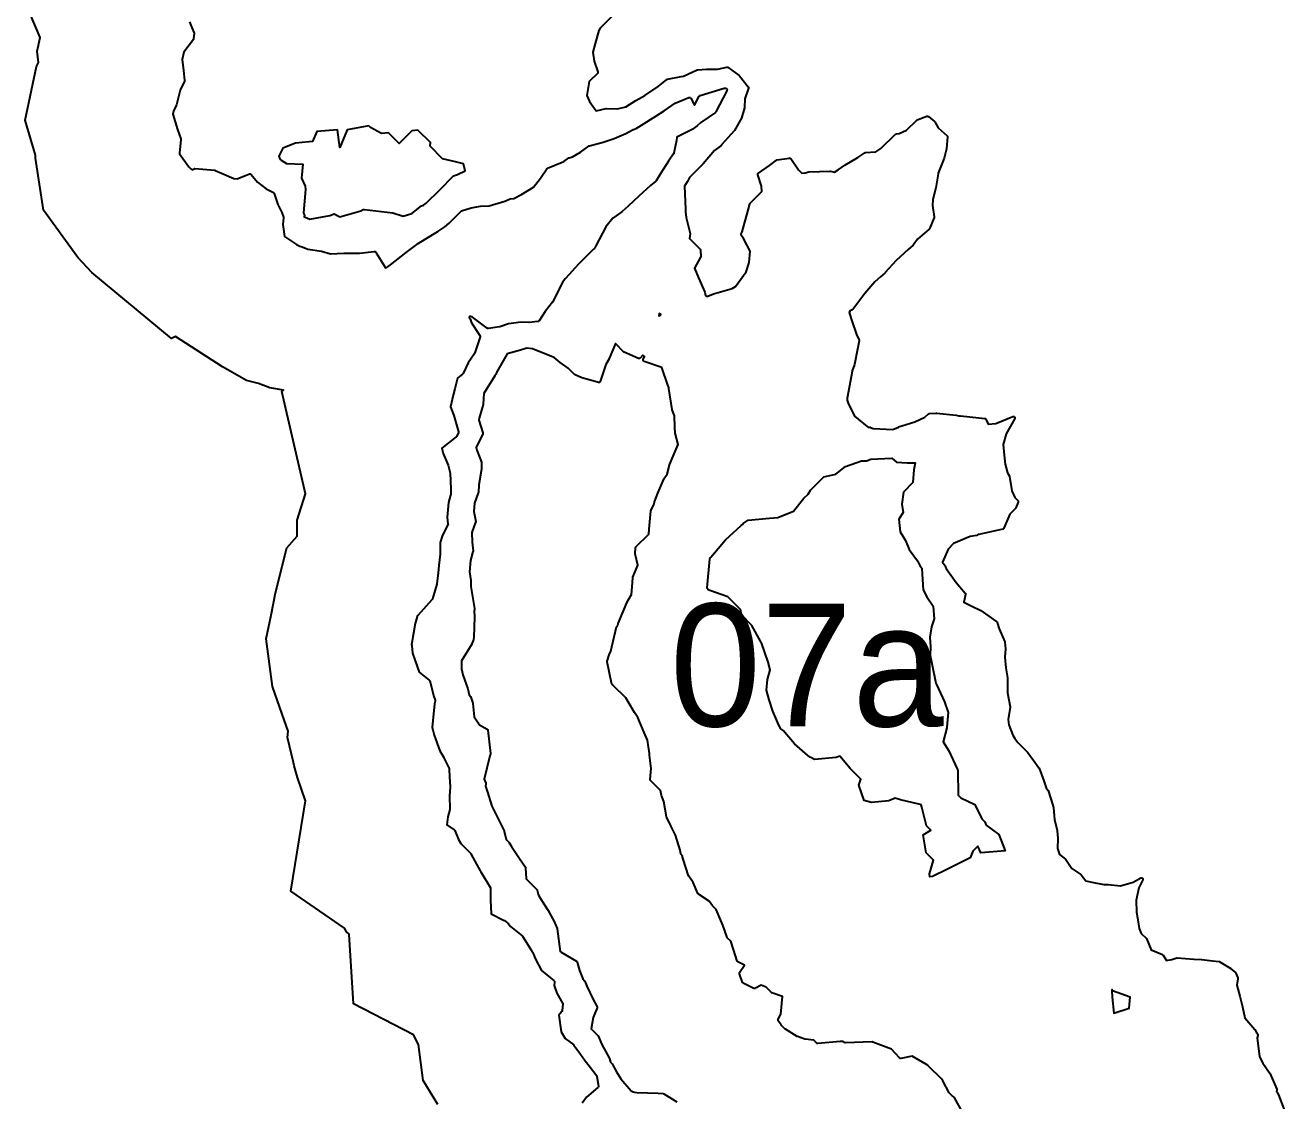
# Model space of a CAD drawing. Header units: millimetres. Extents: x 0 to 500, y 0 to 700.
# Drawn here: x 349.6 to 411.2, y 252.1 to 304.7 of the extents above; entities that cross this region are included whole.
import ezdxf
from ezdxf.enums import TextEntityAlignment as Align

# ---------------------------------------------------------------- set-up
doc = ezdxf.new("R2010")
doc.units = ezdxf.units.MM
doc.layers.add('CORTE', color=1, linetype='Continuous')
doc.layers.add('GRABADO', color=5, linetype='Continuous')

msp = doc.modelspace()

# ---------------------------------------------------------------- linework, layer by layer
at = {"layer": 'CORTE'}
for points in [[(369.759, 251.936), (369.042, 253.106), (368.809, 254.88), (368.568, 255.352), (365.636, 256.862), (365.42, 260.263), (365.3, 260.383), (365.194, 260.564), (362.579, 262.364), (363.293, 266.794), (362.891, 267.937), (362.743, 268.495), (362.703, 268.666), (362.416, 269.888), (362.444, 270.189), (362.148, 271.031), (361.674, 272.381), (361.374, 274.718), (361.615, 275.868), (361.816, 276.952), (362.378, 279.167), (362.875, 279.728), (362.88, 280.508), (363.285, 281.795), (363.286, 281.803), (362.128, 286.805), (362.216, 286.874), (361.548, 286.982), (360.994, 287.199), (360.409, 287.345), (359.234, 288.006), (356.935, 289.493), (356.739, 289.398), (352.837, 292.617), (352.159, 293.363), (350.48, 295.666), (350.084, 298.207), (350.096, 298.355), (349.584, 300.07), (350.143, 302.696), (350.232, 302.894), (350.17, 303.455), (350.324, 304.123), (349.818, 305.303)], [(378.428, 305.302), (377.69, 304.564), (377.633, 304.45), (377.452, 303.815), (377.334, 303.403), (377.407, 302.957), (377.588, 302.442), (377.59, 302.436), (377.591, 302.429), (377.592, 302.422), (377.591, 302.414), (377.59, 302.404), (377.587, 302.393), (377.583, 302.383), (377.575, 302.372), (377.165, 301.962), (377.051, 301.278), (377.175, 300.99), (377.497, 300.533), (377.998, 300.64), (378.002, 300.641), (378.007, 300.641), (378.012, 300.641), (378.537, 300.623), (378.954, 300.729), (379.441, 301.04), (379.444, 301.042), (379.586, 301.111), (379.881, 301.272), (380.529, 301.724), (380.954, 302.058), (380.959, 302.062), (380.966, 302.066), (380.97, 302.068), (380.978, 302.071), (380.984, 302.072), (381.656, 302.216), (381.66, 302.216), (381.769, 302.226), (382.442, 302.532), (382.448, 302.534), (382.455, 302.536), (382.461, 302.537), (382.465, 302.538), (382.891, 302.562), (383.438, 302.575), (383.898, 302.667), (383.905, 302.668), (383.913, 302.668), (383.92, 302.668), (383.928, 302.667), (383.937, 302.665), (383.944, 302.661), (383.95, 302.658), (383.956, 302.655), (384.498, 302.254), (384.501, 302.251), (384.505, 302.247), (384.509, 302.243), (384.938, 301.705), (384.942, 301.7), (384.946, 301.693), (384.949, 301.687), (384.951, 301.68), (384.952, 301.674), (384.954, 301.664), (384.954, 301.654), (384.953, 301.649), (384.952, 301.643), (384.951, 301.637), (384.775, 301.12), (384.753, 300.697), (384.752, 300.689), (384.751, 300.683), (384.606, 300.178), (384.604, 300.171), (384.6, 300.163), (384.264, 299.568), (384.261, 299.564), (384.258, 299.56), (383.632, 298.861), (383.629, 298.857), (383.492, 298.737), (383.488, 298.734), (383.283, 298.595), (382.735, 297.935), (382.063, 297.263), (381.993, 297.133), (381.961, 297.066), (381.959, 297.062), (381.816, 296.843), (381.874, 295.726), (381.877, 295.665), (381.877, 295.66), (381.876, 295.654), (381.876, 295.648), (381.864, 295.598), (381.895, 295.321), (382.092, 294.537), (382.093, 294.531), (382.094, 294.525), (382.094, 294.519), (382.072, 294.279), (382.58, 293.771), (382.584, 293.767), (382.588, 293.76), (382.593, 293.753), (382.596, 293.746), (382.598, 293.739), (382.6, 293.731), (382.6, 293.724), (382.617, 293.408), (382.616, 293.396), (382.613, 293.384), (382.611, 293.377), (382.608, 293.372), (382.305, 292.838), (382.513, 292.357), (382.807, 291.668), (382.808, 291.665), (382.81, 291.66), (382.849, 291.503), (382.879, 291.473), (382.905, 291.461), (382.965, 291.467), (383.235, 291.578), (383.239, 291.58), (384.149, 291.84), (384.316, 291.935), (384.832, 292.656), (384.984, 293.116), (385.035, 293.67), (384.703, 294.288), (384.599, 294.457), (384.597, 294.461), (384.595, 294.466), (384.592, 294.473), (384.591, 294.481), (384.59, 294.489), (384.59, 294.496), (384.59, 294.501), (384.591, 294.508), (384.593, 294.516), (384.595, 294.522), (384.632, 294.611), (384.936, 295.677), (385.023, 295.984), (385.026, 295.991), (385.032, 296.003), (385.039, 296.012), (385.608, 296.581), (385.588, 296.841), (385.407, 297.405), (385.406, 297.411), (385.405, 297.418), (385.404, 297.425), (385.404, 297.432), (385.405, 297.44), (385.407, 297.447), (385.409, 297.452), (385.413, 297.462), (385.418, 297.47), (385.421, 297.474), (385.424, 297.478), (385.429, 297.483), (385.435, 297.487), (385.974, 297.852), (386.312, 298.113), (386.317, 298.118), (386.326, 298.122), (386.333, 298.125), (386.34, 298.127), (386.345, 298.128), (386.944, 298.222), (386.949, 298.222), (386.958, 298.223), (386.964, 298.222), (386.97, 298.221), (386.98, 298.218), (386.987, 298.215), (386.992, 298.212), (386.999, 298.207), (387.005, 298.202), (387.01, 298.197), (387.014, 298.192), (387.401, 297.644), (387.558, 297.487), (387.718, 297.491), (387.893, 297.541), (387.901, 297.543), (387.909, 297.544), (388.933, 297.583), (388.938, 297.583), (388.946, 297.583), (388.951, 297.581), (389.148, 297.532), (389.326, 297.649), (389.667, 297.872), (389.668, 297.873), (390.301, 298.248), (390.636, 298.475), (390.642, 298.479), (390.65, 298.482), (390.655, 298.484), (390.665, 298.486), (391.17, 298.532), (391.415, 298.695), (392.14, 299.384), (392.143, 299.387), (392.151, 299.393), (392.16, 299.397), (392.164, 299.399), (392.169, 299.401), (392.176, 299.403), (392.182, 299.404), (392.309, 299.415), (392.68, 299.577), (393.174, 300.071), (393.177, 300.074), (393.184, 300.079), (393.194, 300.085), (393.676, 300.261), (393.684, 300.263), (393.691, 300.264), (393.701, 300.265), (393.708, 300.264), (393.714, 300.263), (393.726, 300.259), (393.736, 300.254), (393.741, 300.25), (393.745, 300.248), (394.04, 300.003), (394.045, 299.999), (394.05, 299.993), (394.053, 299.988), (394.056, 299.984), (394.221, 299.693), (394.662, 299.31), (394.666, 299.306), (394.671, 299.3), (394.678, 299.29), (394.681, 299.282), (394.683, 299.278), (394.685, 299.268), (394.686, 299.262), (394.686, 299.256), (394.686, 299.25), (394.634, 298.673), (394.633, 298.668), (394.632, 298.665), (394.517, 298.221), (394.516, 298.217), (394.228, 297.48), (394.216, 297.455), (394.113, 296.761), (394.112, 296.757), (393.964, 296.197), (393.952, 295.903), (394.027, 295.345), (394.027, 295.34), (394.027, 295.333), (394.026, 295.324), (394.024, 295.317), (394.022, 295.312), (393.798, 294.767), (393.795, 294.761), (393.788, 294.75), (393.78, 294.742), (393.218, 294.253), (393.006, 293.962), (393.002, 293.957), (392.998, 293.953), (392.762, 293.741), (392.172, 293.209), (391.639, 292.618), (391.636, 292.615), (391.399, 292.404), (391.13, 292.166), (390.643, 291.605), (390.05, 290.821), (390.047, 290.817), (390.042, 290.812), (390.032, 290.805), (390.025, 290.801), (389.915, 290.75), (389.877, 290.668), (389.907, 290.572), (390.006, 290.263), (390.224, 289.585), (390.355, 289.318), (390.356, 289.314), (390.357, 289.31), (390.359, 289.302), (390.361, 289.293), (390.361, 289.286), (390.36, 289.281), (390.36, 289.277), (390.279, 288.873), (390.131, 288.133), (390.129, 288.128), (390.016, 287.809), (389.979, 287.603), (389.776, 286.478), (389.778, 286.387), (389.818, 286.228), (390.137, 285.599), (390.76, 285.098), (390.824, 285.046), (390.874, 285.055), (390.879, 285.056), (390.889, 285.056), (390.896, 285.055), (390.902, 285.054), (390.908, 285.053), (390.913, 285.051), (391.046, 284.994), (392.001, 284.944), (392.285, 285.068), (392.287, 285.069), (392.443, 285.125), (393.087, 285.328), (393.57, 285.546), (393.758, 285.707), (393.763, 285.711), (393.771, 285.715), (393.775, 285.717), (393.78, 285.719), (393.791, 285.723), (394.129, 285.753), (394.135, 285.754), (394.143, 285.753), (395.103, 285.647), (395.106, 285.646), (395.239, 285.621), (395.31, 285.608), (395.766, 285.573), (396.506, 285.491), (396.51, 285.49), (396.517, 285.488), (396.524, 285.486), (396.528, 285.484), (396.535, 285.48), (396.542, 285.474), (396.547, 285.47), (396.551, 285.465), (396.555, 285.46), (396.56, 285.453), (396.562, 285.447), (396.664, 285.21), (397.047, 285.245), (397.876, 285.585), (397.88, 285.587), (397.889, 285.589), (397.896, 285.59), (397.903, 285.59), (397.91, 285.589), (397.917, 285.588), (397.924, 285.587), (397.934, 285.583), (397.939, 285.58), (397.943, 285.578), (397.95, 285.573), (397.956, 285.567), (397.961, 285.562), (397.966, 285.555), (397.968, 285.55), (397.973, 285.542), (397.976, 285.53), (397.977, 285.521), (397.977, 285.512), (397.977, 285.506), (397.976, 285.499), (397.973, 285.491), (397.97, 285.482), (397.546, 284.731), (397.395, 284.205), (397.453, 283.689), (397.502, 283.25), (397.607, 282.831), (397.705, 282.67), (397.707, 282.666), (397.71, 282.659), (397.713, 282.65), (397.714, 282.645), (397.827, 281.952), (397.966, 281.628), (398.121, 281.472), (398.125, 281.467), (398.128, 281.463), (398.133, 281.456), (398.139, 281.443), (398.141, 281.434), (398.141, 281.429), (398.142, 281.42), (398.141, 281.414), (398.14, 281.405), (398.138, 281.397), (398.137, 281.394), (398.02, 281.11), (398.016, 281.101), (398.008, 281.091), (397.72, 280.802), (397.439, 280.12), (397.437, 280.116), (397.433, 280.109), (397.427, 280.101), (397.42, 280.094), (397.414, 280.09), (397.407, 280.086), (397.403, 280.083), (397.396, 280.08), (397.388, 280.078), (396.212, 279.807), (396.206, 279.806), (396.198, 279.806), (396.192, 279.806), (396.174, 279.808), (396.164, 279.796), (396.161, 279.792), (396.157, 279.788), (396.15, 279.782), (396.14, 279.776), (396.133, 279.773), (396.127, 279.771), (396.121, 279.769), (395.795, 279.711), (394.981, 279.374), (394.706, 279.099), (394.442, 278.457), (394.567, 278.28), (394.571, 278.275), (394.574, 278.267), (394.576, 278.263), (394.577, 278.258), (394.58, 278.247), (394.581, 278.208), (394.613, 278.144), (395.105, 277.465), (395.546, 276.947), (395.55, 276.942), (395.554, 276.935), (395.558, 276.927), (395.562, 276.915), (395.563, 276.906), (395.563, 276.896), (395.563, 276.89), (395.562, 276.886), (395.48, 276.498), (395.842, 276.321), (396.309, 276.092), (396.313, 276.09), (396.315, 276.088), (396.925, 275.657), (397.084, 275.545), (397.089, 275.541), (397.095, 275.536), (397.099, 275.531), (397.105, 275.523), (397.108, 275.518), (397.109, 275.516), (397.111, 275.51), (397.211, 275.201), (397.481, 274.571), (397.482, 274.566), (397.485, 274.557), (397.485, 274.552), (397.522, 274.223), (397.522, 274.219), (397.522, 274.214), (397.486, 273.821), (397.527, 273.285), (397.616, 272.809), (397.616, 272.804), (397.617, 272.801), (397.616, 272.122), (397.621, 272.068), (397.747, 271.392), (397.747, 271.389), (397.748, 271.382), (397.747, 271.374), (397.747, 271.369), (397.638, 270.763), (397.68, 270.5), (397.871, 269.996), (397.964, 269.835), (398.118, 269.634), (398.586, 269.166), (398.589, 269.163), (398.591, 269.16), (398.949, 268.677), (399.152, 268.403), (399.154, 268.399), (399.156, 268.395), (399.158, 268.39), (399.393, 267.77), (399.394, 267.768), (399.498, 267.427), (399.591, 267.305), (399.595, 267.299), (399.598, 267.293), (399.6, 267.288), (399.731, 266.879), (399.865, 266.463), (399.866, 266.458), (399.867, 266.453), (399.911, 265.873), (400.046, 265.332), (400.048, 265.326), (400.048, 265.32), (400.067, 264.955), (400.067, 264.953), (400.06, 264.456), (400.15, 264.162), (400.449, 263.933), (400.453, 263.929), (400.459, 263.923), (400.462, 263.918), (400.756, 263.478), (401.196, 263.184), (401.201, 263.18), (401.208, 263.174), (401.212, 263.17), (401.438, 262.875), (401.741, 262.814), (402.33, 262.696), (402.524, 262.696), (402.528, 262.696), (403.132, 262.629), (403.751, 262.806), (404.125, 263.017), (404.13, 263.019), (404.135, 263.021), (404.143, 263.023), (404.149, 263.024), (404.156, 263.025), (404.164, 263.025), (404.173, 263.024), (404.177, 263.023), (404.184, 263.021), (404.194, 263.016), (404.199, 263.013), (404.204, 263.01), (404.212, 263.003), (404.219, 262.995), (404.225, 262.985), (404.23, 262.974), (404.232, 262.965), (404.233, 262.959), (404.234, 262.951), (404.234, 262.946), (404.233, 262.939), (404.231, 262.928), (404.227, 262.92), (404.033, 262.531), (403.912, 261.93), (403.925, 261.338), (403.97, 261.06), (404.054, 260.542), (404.155, 260.306), (404.392, 260.069), (404.396, 260.064), (404.4, 260.059), (404.402, 260.055), (404.405, 260.05), (404.64, 259.501), (405.188, 259.266), (405.193, 259.264), (405.199, 259.26), (405.204, 259.256), (405.211, 259.25), (405.216, 259.244), (405.218, 259.24), (405.38, 258.977), (405.651, 259.026), (405.885, 259.109), (405.89, 259.11), (405.898, 259.112), (405.906, 259.112), (405.91, 259.112), (406.729, 259.041), (407.104, 259.034), (407.108, 259.033), (407.637, 258.962), (407.939, 258.936), (407.943, 258.935), (407.948, 258.934), (407.957, 258.931), (407.965, 258.928), (407.969, 258.926), (408.529, 258.582), (408.533, 258.579), (408.765, 258.393), (408.769, 258.39), (408.774, 258.384), (408.782, 258.373), (408.785, 258.365), (408.879, 258.127), (408.88, 258.122), (408.882, 258.114), (408.883, 258.106), (408.883, 258.097), (408.882, 258.09), (408.831, 257.766), (408.978, 257.239), (408.979, 257.237), (409.097, 256.708), (409.214, 256.181), (409.708, 255.612), (409.711, 255.608), (409.714, 255.604), (409.794, 255.459), (409.85, 255.37), (409.852, 255.366), (409.856, 255.358), (409.858, 255.35), (409.859, 255.347), (409.861, 255.337), (409.86, 255.325), (409.859, 255.318), (409.858, 255.314), (409.857, 255.309), (409.816, 255.196), (409.938, 254.268), (410.09, 253.963), (410.431, 253.481), (410.434, 253.475), (410.437, 253.47), (410.784, 252.686), (410.786, 252.682), (410.788, 252.674), (410.79, 252.665), (410.79, 252.659), (410.79, 252.651), (410.789, 252.644), (410.788, 252.639), (410.769, 252.573), (410.796, 252.542), (410.798, 252.538), (410.801, 252.533), (410.858, 252.418), (410.859, 252.415), (411.172, 251.589)], [(395.392, 251.592), (395.01, 252.303), (394.907, 252.366), (394.9, 252.37), (394.895, 252.375), (394.779, 252.491), (394.775, 252.496), (394.771, 252.502), (394.768, 252.506), (394.448, 253.1), (394.387, 253.187), (393.741, 253.833), (393.734, 253.838), (393.652, 253.895), (392.954, 254.3), (392.395, 254.194), (392.391, 254.193), (392.381, 254.192), (392.372, 254.193), (392.364, 254.194), (392.357, 254.197), (392.351, 254.199), (392.343, 254.203), (392.336, 254.208), (392.332, 254.211), (392.327, 254.216), (391.944, 254.645), (391.022, 254.989), (391.018, 254.991), (391.015, 254.993), (391.01, 254.996), (391.003, 255.001), (389.691, 254.958), (389.687, 254.958), (389.679, 254.959), (389.671, 254.961), (389.666, 254.963), (389.659, 254.966), (389.653, 254.969), (389.648, 254.972), (389.577, 255.027), (389.426, 255.013), (388.344, 254.915), (388.34, 254.914), (388.33, 254.915), (388.322, 254.916), (388.316, 254.918), (388.308, 254.92), (388.302, 254.924), (388.295, 254.928), (388.29, 254.931), (388.286, 254.935), (388.14, 255.081), (387.723, 255.127), (387.717, 255.128), (387.711, 255.13), (387.341, 255.26), (387.336, 255.262), (387.331, 255.265), (386.752, 255.621), (386.746, 255.625), (386.742, 255.629), (386.548, 255.823), (386.545, 255.826), (386.542, 255.83), (386.408, 256.03), (386.405, 256.035), (386.402, 256.043), (386.399, 256.049), (386.398, 256.054), (386.397, 256.062), (386.396, 256.072), (386.397, 256.077), (386.397, 256.081), (386.399, 256.091), (386.402, 256.101), (386.404, 256.104), (386.529, 256.354), (386.607, 257.218), (386.096, 257.397), (386.09, 257.4), (386.084, 257.403), (386.078, 257.406), (386.072, 257.411), (386.069, 257.414), (385.806, 257.677), (385.567, 257.779), (385.286, 257.621), (385.28, 257.617), (385.272, 257.615), (385.266, 257.613), (385.26, 257.612), (385.254, 257.611), (385.243, 257.611), (385.236, 257.612), (385.232, 257.613), (385.224, 257.615), (385.218, 257.618), (384.695, 257.864), (384.69, 257.867), (384.684, 257.871), (384.679, 257.876), (384.674, 257.88), (384.669, 257.886), (384.665, 257.892), (384.661, 257.899), (384.659, 257.905), (384.508, 258.334), (384.507, 258.338), (384.506, 258.344), (384.505, 258.352), (384.505, 258.36), (384.506, 258.37), (384.508, 258.375), (384.509, 258.38), (384.513, 258.389), (384.517, 258.395), (384.75, 258.752), (384.429, 258.91), (384.425, 258.912), (384.418, 258.917), (384.413, 258.921), (384.407, 258.927), (384.403, 258.933), (384.399, 258.938), (384.395, 258.947), (384.393, 258.952), (384.214, 259.511), (384.08, 259.928), (383.928, 260.08), (383.926, 260.083), (383.92, 260.089), (383.917, 260.095), (383.914, 260.101), (383.912, 260.107), (383.7, 260.71), (383.651, 260.823), (383.375, 261.469), (383.197, 261.647), (383.022, 261.883), (382.498, 262.231), (382.493, 262.235), (382.488, 262.24), (382.483, 262.245), (382.479, 262.25), (382.475, 262.257), (382.472, 262.263), (382.241, 262.801), (382.025, 263.108), (382.021, 263.113), (382.018, 263.12), (382.016, 263.124), (381.757, 263.931), (381.701, 264.107), (381.656, 264.171), (381.653, 264.176), (381.649, 264.182), (381.647, 264.188), (381.645, 264.194), (381.644, 264.2), (381.616, 264.373), (381.381, 265.105), (381.156, 265.565), (380.952, 265.981), (380.951, 265.985), (380.948, 265.993), (380.947, 265.999), (380.806, 266.753), (380.732, 266.964), (380.701, 267.053), (380.7, 267.056), (380.639, 267.298), (380.162, 267.776), (380.157, 267.78), (380.154, 267.785), (380.149, 267.792), (380.146, 267.8), (380.144, 267.805), (380.142, 267.813), (380.141, 267.821), (380.14, 267.829), (380.141, 267.834), (380.19, 268.368), (380.116, 269.027), (380.116, 269.03), (380.115, 269.106), (380.008, 269.76), (379.852, 270.124), (379.535, 270.863), (379.444, 271.012), (379.381, 271.114), (379.071, 271.622), (378.951, 271.817), (378.334, 272.434), (378.331, 272.437), (378.327, 272.443), (378.323, 272.448), (378.305, 272.483), (378.271, 272.517), (378.267, 272.521), (378.262, 272.527), (378.258, 272.535), (378.255, 272.542), (378.253, 272.548), (378.251, 272.552), (378.046, 273.581), (378.045, 273.584), (378.044, 273.59), (378.045, 273.598), (378.045, 273.605), (378.047, 273.61), (378.13, 273.92), (378.131, 273.924), (378.132, 273.927), (378.212, 274.108), (378.498, 275.291), (378.499, 275.295), (378.502, 275.303), (378.507, 275.312), (378.513, 275.321), (378.551, 275.358), (378.557, 275.383), (378.571, 275.444), (378.572, 275.448), (378.573, 275.453), (378.995, 276.478), (378.997, 276.482), (379.221, 276.879), (379.273, 277.447), (379.297, 277.721), (379.298, 277.724), (379.299, 277.733), (379.541, 278.32), (379.405, 278.866), (379.404, 278.872), (379.403, 278.88), (379.403, 278.886), (379.428, 279.162), (379.429, 279.166), (379.43, 279.173), (379.434, 279.182), (379.437, 279.189), (379.439, 279.193), (379.445, 279.201), (380.069, 279.825), (380.091, 280.069), (380.173, 280.969), (380.173, 280.974), (380.175, 280.979), (380.176, 280.985), (380.179, 280.991), (380.317, 281.268), (380.348, 281.4), (380.349, 281.406), (380.523, 281.828), (380.81, 282.524), (380.812, 282.529), (380.814, 282.533), (380.965, 282.762), (381.093, 283.21), (381.094, 283.214), (381.268, 283.636), (381.506, 284.215), (381.37, 284.761), (381.369, 284.766), (381.369, 284.771), (381.352, 285.085), (381.325, 285.607), (381.219, 285.91), (381.217, 285.916), (381.216, 285.92), (381.048, 286.956), (381.047, 286.963), (381.047, 286.973), (381.049, 286.982), (381.05, 286.986), (381.055, 287.006), (381.053, 287.008), (381.048, 287.013), (381.045, 287.018), (381.042, 287.022), (381.039, 287.028), (381.037, 287.033), (381.008, 287.116), (380.707, 287.971), (379.849, 288.272), (379.845, 288.274), (379.84, 288.277), (379.833, 288.281), (379.828, 288.285), (379.823, 288.29), (379.818, 288.296), (379.814, 288.302), (379.811, 288.307), (379.808, 288.314), (379.805, 288.323), (379.804, 288.329), (379.803, 288.335), (379.802, 288.341), (379.802, 288.347), (379.804, 288.36), (379.807, 288.369), (379.865, 288.509), (379.79, 288.585), (379.645, 288.44), (379.64, 288.435), (379.636, 288.432), (379.629, 288.428), (379.621, 288.425), (379.618, 288.423), (379.608, 288.42), (379.594, 288.419), (379.587, 288.42), (379.579, 288.421), (379.57, 288.423), (379.565, 288.425), (378.873, 288.721), (378.869, 288.723), (378.862, 288.727), (378.855, 288.733), (378.441, 289.147), (378.139, 288.414), (378.137, 288.41), (377.98, 288.133), (377.799, 287.588), (377.699, 287.287), (377.696, 287.283), (377.694, 287.278), (377.69, 287.272), (377.682, 287.262), (377.675, 287.256), (377.67, 287.253), (377.664, 287.249), (377.657, 287.246), (377.649, 287.243), (377.643, 287.242), (377.637, 287.241), (377.631, 287.24), (377.621, 287.241), (377.612, 287.242), (377.608, 287.243), (377.455, 287.288), (376.805, 287.48), (376.801, 287.481), (376.469, 287.624), (376.463, 287.626), (376.457, 287.63), (376.451, 287.635), (376.446, 287.639), (376.136, 287.949), (375.739, 288.23), (375.45, 288.473), (374.912, 288.684), (374.392, 288.888), (374.108, 288.92), (373.801, 288.832), (373.142, 288.644), (372.631, 287.738), (372.613, 287.667), (372.612, 287.661), (372.608, 287.653), (372.605, 287.647), (372.596, 287.633), (372.594, 287.631), (372.549, 287.568), (372.004, 286.703), (371.979, 286.181), (371.978, 286.174), (371.977, 286.168), (371.774, 285.498), (371.761, 285.406), (371.959, 284.777), (371.96, 284.772), (371.961, 284.765), (371.961, 284.758), (371.961, 284.753), (371.961, 284.749), (371.96, 284.739), (371.955, 284.728), (371.642, 284.059), (371.674, 283.931), (371.89, 283.346), (371.892, 283.339), (371.893, 283.332), (371.894, 283.326), (371.9, 283.02), (371.9, 283.015), (371.899, 283.008), (371.761, 282.244), (371.743, 281.873), (371.742, 281.868), (371.741, 281.861), (371.739, 281.855), (371.556, 281.35), (371.518, 280.929), (371.611, 280.451), (371.612, 280.444), (371.612, 280.435), (371.611, 280.43), (371.61, 280.422), (371.608, 280.414), (371.427, 279.913), (371.443, 279.432), (371.481, 279.001), (371.481, 278.995), (371.48, 278.987), (371.479, 278.979), (371.363, 278.54), (371.313, 277.988), (371.369, 277.565), (371.37, 277.561), (371.376, 277.261), (371.55, 276.188), (371.552, 276.182), (371.552, 276.173), (371.551, 276.169), (371.548, 276.137), (371.548, 276.133), (371.547, 276.128), (371.54, 276.1), (371.546, 275.789), (371.546, 275.787), (371.522, 274.778), (371.522, 274.772), (371.521, 274.766), (371.507, 274.697), (371.496, 274.641), (371.494, 274.636), (371.492, 274.63), (371.421, 274.458), (371.42, 274.455), (371.419, 274.453), (370.919, 273.641), (370.909, 273.237), (370.98, 272.953), (371.22, 272.268), (371.221, 272.264), (371.294, 271.973), (371.364, 271.889), (371.368, 271.883), (371.371, 271.877), (371.374, 271.871), (371.376, 271.865), (371.469, 271.559), (371.471, 271.555), (371.472, 271.548), (371.544, 270.901), (371.805, 270.51), (372.177, 270.294), (372.181, 270.292), (372.187, 270.287), (372.191, 270.283), (372.196, 270.277), (372.2, 270.271), (372.204, 270.266), (372.206, 270.26), (372.209, 270.252), (372.211, 270.242), (372.337, 269.107), (372.338, 269.102), (372.337, 269.093), (372.336, 269.084), (372.334, 269.077), (372.332, 269.072), (372.33, 269.066), (372.314, 269.038), (372.297, 268.987), (372.033, 267.842), (372.11, 267.647), (372.111, 267.642), (372.113, 267.634), (372.114, 267.625), (372.114, 267.618), (372.114, 267.612), (372.096, 267.498), (372.19, 267.206), (372.407, 266.528), (372.536, 266.264), (372.835, 265.653), (372.998, 265.32), (373, 265.315), (373.002, 265.309), (373.106, 264.892), (373.229, 264.77), (373.232, 264.766), (373.236, 264.761), (373.368, 264.563), (373.761, 263.973), (374.043, 263.55), (374.046, 263.545), (374.049, 263.537), (374.052, 263.529), (374.054, 263.521), (374.054, 263.517), (374.083, 262.966), (374.597, 262.452), (374.599, 262.45), (374.604, 262.444), (374.608, 262.437), (374.61, 262.433), (374.613, 262.426), (374.614, 262.42), (374.664, 262.222), (374.678, 262.167), (374.827, 261.923), (375.154, 261.433), (375.156, 261.43), (375.487, 260.815), (375.488, 260.811), (375.594, 260.542), (375.596, 260.536), (375.597, 260.529), (375.746, 259.422), (375.748, 259.417), (375.791, 259.387), (376.546, 258.941), (376.551, 258.938), (376.556, 258.934), (376.56, 258.93), (376.566, 258.923), (376.57, 258.916), (376.574, 258.909), (376.577, 258.903), (376.578, 258.899), (376.68, 258.489), (376.844, 258.087), (376.931, 257.982), (376.934, 257.978), (376.94, 257.969), (377.04, 257.717), (377.362, 257.081), (377.548, 256.714), (377.55, 256.708), (377.552, 256.703), (377.554, 256.697), (377.555, 256.687), (377.555, 256.682), (377.555, 256.676), (377.553, 256.667), (377.551, 256.658), (377.353, 256.201), (377.255, 255.642), (377.587, 255.31), (377.59, 255.306), (377.595, 255.3), (377.598, 255.295), (377.601, 255.29), (377.778, 254.875), (378.146, 254.191), (378.15, 254.185), (378.205, 254.005), (378.273, 253.947), (378.276, 253.944), (378.281, 253.939), (378.285, 253.933), (378.288, 253.929), (378.502, 253.531), (378.705, 253.2), (379.21, 252.607), (379.306, 252.554), (379.369, 252.542), (379.495, 252.518), (380.533, 252.497), (380.536, 252.497), (380.788, 252.469), (380.793, 252.468), (380.799, 252.467), (380.806, 252.464), (380.813, 252.461), (380.817, 252.459), (381.446, 252.064)]]:
    msp.add_lwpolyline(points, dxfattribs=at)
for points in [[(363.269, 295.333), (363.504, 295.237), (364.476, 295.413), (364.685, 295.49), (364.972, 295.344), (366.003, 295.638), (366.111, 295.709), (366.182, 295.701), (367.287, 295.578), (367.56, 295.548), (368.066, 295.386), (368.49, 295.508), (368.965, 295.882), (369.054, 295.921), (369.192, 296.009), (369.85, 296.666), (370.526, 297.343), (370.722, 297.408), (371.099, 297.596), (371.015, 297.93), (370.623, 298.028), (369.992, 298.187), (369.38, 298.8), (369.395, 298.979), (368.79, 299.585), (368.492, 299.558), (367.868, 298.934), (367.349, 299.454), (367.002, 299.422), (366.461, 299.713), (366.382, 299.792), (365.329, 299.602), (364.973, 298.735), (364.849, 299.607), (363.839, 299.515), (363.638, 299.028), (362.963, 298.966), (362.794, 298.951), (362.181, 298.698), (361.988, 298.313), (362.028, 298.179), (362.053, 298.143), (362.1, 298.115), (362.366, 297.958), (363.152, 297.916), (363.09, 297.229), (363.274, 296.852), (363.296, 296.687), (363.193, 295.547), (363.236, 295.405), (363.232, 295.351), (363.269, 295.333)], [(380.658, 290.55), (380.66, 290.576), (380.576, 290.612), (380.566, 290.498), (380.658, 290.55)], [(402.715, 257.539), (402.708, 257.524), (402.709, 257.499), (402.726, 257.191), (402.814, 256.401), (403.563, 256.651), (403.612, 257.192), (402.741, 257.498), (402.727, 257.555), (402.715, 257.539)]]:
    msp.add_lwpolyline(points, close=True, dxfattribs=at)
at = {"layer": 'GRABADO'}
msp.add_lwpolyline([(357.613, 304.885), (357.837, 304.362), (357.839, 304.357), (357.842, 304.348), (357.843, 304.335), (357.843, 304.328), (357.817, 304.048), (357.817, 304.044), (357.815, 304.036), (357.812, 304.028), (357.811, 304.025), (357.807, 304.017), (357.343, 303.405), (357.259, 303.041), (357.318, 302.507), (357.373, 302.015), (357.373, 302.01), (357.373, 302.005), (357.372, 301.997), (357.371, 301.991), (357.369, 301.985), (357.367, 301.98), (357.159, 301.542), (356.979, 300.831), (356.978, 300.827), (356.977, 300.824), (356.834, 300.509), (356.803, 300.361), (357.026, 299.614), (357.187, 299.158), (357.188, 299.152), (357.19, 299.145), (357.19, 299.137), (357.19, 299.131), (357.129, 298.461), (357.136, 298.419), (357.593, 297.792), (357.679, 297.697), (357.74, 297.646), (357.851, 297.7), (357.856, 297.702), (357.862, 297.703), (357.871, 297.705), (357.88, 297.706), (357.885, 297.706), (358.853, 297.624), (358.858, 297.623), (358.865, 297.622), (358.87, 297.62), (358.875, 297.618), (359.175, 297.475), (359.778, 297.226), (359.952, 297.2), (360.545, 297.444), (360.55, 297.446), (360.556, 297.448), (360.563, 297.449), (360.573, 297.449), (360.58, 297.449), (360.585, 297.448), (360.593, 297.446), (360.599, 297.444), (360.606, 297.441), (360.613, 297.437), (360.618, 297.433), (360.623, 297.428), (360.627, 297.424), (360.949, 297.037), (361.364, 296.723), (361.727, 296.531), (361.731, 296.529), (361.737, 296.525), (361.744, 296.519), (361.748, 296.514), (361.752, 296.508), (361.756, 296.503), (361.76, 296.496), (361.762, 296.489), (361.938, 295.955), (362.134, 295.562), (362.135, 295.559), (362.136, 295.556), (362.208, 295.324), (362.209, 295.319), (362.21, 295.312), (362.211, 295.302), (362.181, 294.979), (362.258, 294.387), (362.854, 294.001), (363.02, 293.908), (363.125, 293.881), (363.129, 293.88), (363.404, 293.772), (364.07, 293.664), (364.075, 293.663), (364.511, 293.532), (365.16, 293.569), (365.162, 293.569), (365.269, 293.569), (365.93, 293.565), (366.644, 293.652), (366.647, 293.652), (366.664, 293.653), (366.67, 293.652), (366.676, 293.652), (366.684, 293.65), (366.691, 293.648), (366.698, 293.644), (366.703, 293.641), (366.71, 293.637), (366.716, 293.631), (366.721, 293.626), (366.725, 293.621), (366.752, 293.579), (367.147, 292.935), (367.149, 292.932), (367.192, 292.846), (367.268, 292.868), (367.333, 292.913), (367.446, 292.993), (368.218, 293.595), (368.795, 294.045), (368.798, 294.048), (369.141, 294.256), (369.763, 294.635), (370.097, 294.863), (370.307, 295.03), (370.898, 295.621), (370.904, 295.626), (370.908, 295.629), (370.914, 295.632), (370.924, 295.637), (371.392, 295.779), (371.397, 295.781), (371.849, 295.86), (371.853, 295.861), (372.263, 295.886), (373.037, 296.118), (373.297, 296.23), (373.302, 296.231), (373.307, 296.232), (373.315, 296.234), (373.319, 296.234), (373.476, 296.239), (373.856, 296.438), (374.441, 296.798), (374.785, 297.236), (375.089, 297.699), (375.092, 297.703), (375.097, 297.708), (375.102, 297.713), (375.107, 297.717), (375.114, 297.721), (375.119, 297.723), (375.928, 298.056), (376.169, 298.229), (376.175, 298.232), (376.179, 298.234), (376.184, 298.236), (376.338, 298.288), (376.733, 298.511), (377.159, 298.81), (377.163, 298.812), (377.169, 298.816), (377.177, 298.819), (377.841, 299.001), (378.383, 299.182), (378.951, 299.415), (379.315, 299.612), (379.319, 299.614), (379.458, 299.669), (379.713, 299.828), (380.42, 300.267), (380.819, 300.533), (381.366, 300.898), (381.372, 300.901), (382.033, 301.184), (382.038, 301.186), (382.043, 301.187), (382.054, 301.189), (382.066, 301.189), (382.074, 301.188), (382.08, 301.186), (382.088, 301.184), (382.096, 301.18), (382.101, 301.177), (382.107, 301.173), (382.113, 301.167), (382.118, 301.162), (382.123, 301.155), (382.125, 301.151), (382.307, 300.813), (382.54, 301.243), (382.543, 301.249), (382.546, 301.253), (382.551, 301.258), (382.557, 301.263), (382.561, 301.266), (382.568, 301.271), (382.578, 301.275), (382.582, 301.276), (383.752, 301.63), (383.754, 301.631), (383.793, 301.64), (383.794, 301.64), (383.806, 301.643), (383.814, 301.644), (383.821, 301.644), (383.826, 301.643), (383.834, 301.642), (383.843, 301.64), (383.851, 301.637), (383.858, 301.633), (383.862, 301.63), (383.869, 301.625), (383.873, 301.621), (383.877, 301.617), (383.88, 301.614), (383.884, 301.61), (383.888, 301.604), (383.892, 301.596), (383.894, 301.591), (383.896, 301.585), (383.899, 301.576), (383.899, 301.57), (383.9, 301.562), (383.899, 301.553), (383.898, 301.547), (383.896, 301.541), (383.893, 301.532), (383.892, 301.53), (383.891, 301.526), (383.884, 301.513), (383.36, 300.482), (383.356, 300.475), (383.351, 300.468), (383.348, 300.465), (383.343, 300.46), (383.337, 300.456), (382.625, 299.962), (382.439, 299.792), (382.437, 299.789), (382.267, 299.659), (382.264, 299.657), (382.259, 299.654), (381.737, 299.381), (381.447, 299.236), (381.423, 299.081), (381.422, 299.08), (381.302, 298.454), (381.301, 298.448), (381.298, 298.44), (381.294, 298.432), (381.29, 298.426), (381.041, 298.072), (380.657, 297.486), (380.435, 297.111), (380.433, 297.107), (380.429, 297.103), (380.424, 297.097), (380.419, 297.093), (380.164, 296.882), (379.594, 296.351), (379.07, 295.862), (379.069, 295.861), (378.767, 295.6), (378.764, 295.597), (378.314, 295.285), (377.968, 294.858), (377.478, 293.924), (377.441, 293.833), (377.439, 293.827), (377.434, 293.82), (377.431, 293.815), (377.426, 293.81), (377.42, 293.804), (377.371, 293.769), (376.633, 293.03), (376, 292.329), (375.904, 292.213), (375.896, 292.205), (375.888, 292.199), (375.367, 291.179), (375.364, 291.173), (375.013, 290.709), (374.707, 290.254), (374.702, 290.248), (374.693, 290.239), (374.681, 290.231), (374.67, 290.227), (374.66, 290.224), (374.654, 290.223), (374.221, 290.184), (374.217, 290.184), (373.839, 290.194), (373.21, 290.106), (372.787, 289.971), (372.784, 289.97), (372.781, 289.97), (372.229, 289.887), (372.224, 289.887), (372.212, 289.886), (372.205, 289.887), (372.201, 289.888), (372.191, 289.891), (372.185, 289.894), (372.179, 289.896), (372.174, 289.9), (371.518, 290.385), (371.516, 290.387), (371.432, 290.458), (371.373, 290.479), (371.31, 290.476), (371.296, 290.424), (371.335, 290.359), (371.336, 290.356), (371.338, 290.353), (371.413, 290.165), (371.816, 289.537), (371.819, 289.532), (371.823, 289.523), (371.825, 289.517), (371.826, 289.511), (371.828, 289.502), (371.828, 289.495), (371.828, 289.489), (371.826, 289.482), (371.825, 289.476), (371.669, 288.995), (371.573, 288.701), (371.571, 288.696), (371.567, 288.688), (371.564, 288.684), (371.24, 288.213), (371, 287.693), (370.997, 287.688), (370.99, 287.677), (370.982, 287.669), (370.728, 287.461), (370.585, 286.927), (370.506, 286.633), (370.378, 286.049), (370.549, 285.628), (370.55, 285.624), (370.77, 284.834), (370.771, 284.828), (370.772, 284.821), (370.772, 284.815), (370.772, 284.807), (370.771, 284.798), (370.768, 284.79), (370.765, 284.783), (370.672, 284.604), (370.669, 284.6), (370.664, 284.592), (370.658, 284.586), (370.654, 284.583), (369.953, 284.041), (370.013, 283.78), (370.27, 283.203), (370.272, 283.199), (370.273, 283.195), (370.367, 282.815), (370.369, 282.809), (370.369, 282.803), (370.398, 282.046), (370.398, 282.043), (370.388, 281.751), (370.387, 281.746), (370.386, 281.74), (370.385, 281.735), (370.276, 281.382), (370.211, 280.662), (370.256, 280.323), (370.257, 280.318), (370.257, 280.309), (370.256, 280.302), (370.254, 280.295), (370.252, 280.288), (370.249, 280.282), (369.987, 279.773), (369.874, 279.413), (369.871, 278.848), (369.871, 278.844), (369.805, 278.298), (369.783, 277.938), (369.783, 277.936), (369.717, 277.397), (369.716, 277.391), (369.715, 277.386), (369.491, 276.664), (369.488, 276.65), (369.487, 276.645), (369.485, 276.637), (369.48, 276.627), (369.474, 276.618), (368.788, 275.846), (368.744, 275.795), (368.657, 275.455), (368.483, 274.511), (368.483, 274.51), (368.467, 274.436), (368.482, 274.376), (368.482, 274.371), (368.523, 274.005), (368.753, 273.35), (368.845, 273.087), (369.343, 272.683), (369.346, 272.68), (369.352, 272.674), (369.356, 272.667), (369.36, 272.661), (369.363, 272.653), (369.365, 272.648), (369.572, 271.885), (369.633, 271.707), (369.635, 271.701), (369.636, 271.692), (369.637, 271.686), (369.637, 271.679), (369.635, 271.668), (369.634, 271.662), (369.595, 271.53), (369.49, 270.382), (369.519, 270.261), (369.534, 270.193), (369.586, 270.001), (369.858, 269.225), (370.057, 268.901), (370.059, 268.897), (370.307, 268.363), (370.309, 268.359), (370.312, 268.35), (370.313, 268.344), (370.314, 268.34), (370.336, 267.962), (370.366, 267.466), (370.366, 267.461), (370.366, 267.457), (370.327, 267.033), (370.34, 266.381), (370.34, 266.376), (370.34, 266.371), (370.339, 266.367), (370.256, 266.009), (370.194, 265.62), (370.562, 265.366), (370.567, 265.363), (370.571, 265.359), (370.576, 265.354), (370.581, 265.347), (370.585, 265.341), (370.587, 265.336), (370.768, 264.897), (370.884, 264.699), (371.366, 264.216), (371.37, 264.212), (371.373, 264.207), (371.377, 264.202), (371.828, 263.364), (371.833, 263.358), (371.836, 263.354), (371.861, 263.317), (371.863, 263.315), (372.327, 262.529), (372.329, 262.525), (372.331, 262.521), (372.334, 262.513), (372.335, 262.508), (372.336, 262.501), (372.336, 262.493), (372.328, 261.926), (372.37, 261.268), (373.01, 260.938), (373.014, 260.935), (373.018, 260.933), (373.183, 260.809), (373.187, 260.805), (373.192, 260.8), (373.196, 260.796), (373.314, 260.639), (373.879, 260.189), (373.883, 260.186), (373.889, 260.18), (373.893, 260.173), (374.335, 259.47), (374.399, 259.368), (374.402, 259.363), (374.435, 259.287), (374.524, 259.078), (374.823, 258.494), (375.444, 257.978), (375.447, 257.975), (375.452, 257.97), (375.457, 257.963), (375.46, 257.958), (375.463, 257.953), (375.466, 257.944), (375.468, 257.936), (375.469, 257.929), (375.469, 257.922), (375.469, 257.918), (375.455, 257.76), (375.581, 257.382), (375.862, 256.895), (375.865, 256.889), (375.868, 256.883), (375.87, 256.876), (375.871, 256.866), (375.872, 256.859), (375.871, 256.854), (375.841, 256.517), (375.84, 256.511), (375.838, 256.505), (375.836, 256.5), (375.833, 256.493), (375.83, 256.487), (375.826, 256.482), (375.682, 256.304), (375.789, 255.494), (375.991, 255.164), (376.402, 254.855), (376.406, 254.851), (376.411, 254.847), (376.415, 254.841), (376.729, 254.393), (376.962, 254.081), (377.159, 253.835), (377.53, 253.334), (377.532, 253.33), (377.536, 253.324), (377.539, 253.315), (377.542, 253.307), (377.542, 253.302), (377.61, 252.832), (377.61, 252.828), (377.61, 252.819), (377.609, 252.81), (377.607, 252.804), (377.605, 252.796), (377.602, 252.79), (377.599, 252.783), (377.593, 252.776), (377.59, 252.772), (377.586, 252.768), (377.03, 252.298), (376.823, 252.008)], dxfattribs=at)
msp.add_lwpolyline([(383.111, 278.701), (383.825, 279.545), (384.599, 280.258), (384.649, 280.297), (384.693, 280.349), (384.936, 280.508), (385.981, 280.603), (386.189, 280.622), (386.385, 280.64), (387.15, 280.955), (387.658, 281.581), (387.863, 281.785), (387.986, 281.986), (388.632, 282.632), (389.216, 282.757), (389.698, 283.136), (390.468, 283.41), (390.721, 283.416), (390.932, 283.503), (391.953, 283.547), (392.19, 283.356), (392.71, 283.317), (393.097, 283.317), (393.04, 282.974), (392.983, 282.347), (392.524, 281.889), (392.449, 281.297), (392.51, 280.891), (392.294, 280.569), (392.371, 279.936), (392.628, 279.525), (392.809, 279.083), (393.218, 278.523), (393.329, 278.296), (393.426, 278.159), (393.436, 277.875), (393.483, 277.112), (393.662, 276.766), (393.985, 276.31), (394.032, 275.695), (393.901, 275.3), (393.814, 274.797), (393.846, 274.319), (393.832, 273.89), (393.895, 273.589), (394.112, 272.546), (394.121, 272.529), (394.132, 272.507), (394.14, 272.472), (394.538, 271.629), (394.718, 271.115), (394.652, 270.393), (394.649, 270.357), (394.474, 269.666), (394.744, 269.225), (395.157, 268.347), (395.161, 268.336), (395.172, 268.323), (395.184, 268.273), (395.209, 267.059), (395.33, 266.938), (396.019, 266.601), (396.356, 265.912), (396.51, 265.758), (396.564, 265.604), (397.192, 265.139), (397.494, 264.346), (396.308, 264.238), (396.164, 264.575), (395.919, 264.33), (395.784, 264.003), (395.007, 263.615), (394.685, 263.454), (393.946, 263.085), (393.82, 263.074), (393.797, 263.215), (393.988, 263.886), (393.629, 264.245), (393.485, 265.128), (393.871, 265.346), (393.648, 265.569), (393.421, 266.483), (393.393, 266.595), (393.281, 266.623), (392.387, 266.845), (392.115, 266.913), (391.812, 266.788), (390.958, 266.711), (390.611, 266.798), (390.345, 267.555), (390.439, 267.852), (389.921, 268.369), (389.417, 268.975), (389.244, 268.904), (388.183, 268.808), (387.97, 268.927), (387.911, 268.954), (387.856, 269.009), (387.203, 269.576), (386.641, 270.223), (386.59, 270.259), (386.512, 270.325), (386.381, 270.604), (386.137, 271.174), (385.967, 271.73), (385.826, 272.196), (385.873, 272.722), (386.006, 273.187), (385.91, 273.573), (385.579, 274.515), (385.578, 274.518), (385.569, 274.525), (385.538, 274.589), (385.119, 275.367), (384.606, 275.88), (384.563, 276.14), (383.938, 276.766), (383.054, 277.077), (382.982, 277.108), (382.947, 277.154), (382.945, 277.171), (382.923, 277.212), (383.052, 278.626), (383.093, 278.68), (383.102, 278.693), (383.111, 278.701)], close=True, dxfattribs=at)

# ---------------------------------------------------------------- texts
msp.add_text('07a', height=6, dxfattribs=at).set_placement((387.795, 273.433), align=Align.MIDDLE_CENTER)

doc.saveas('drawing.dxf')
